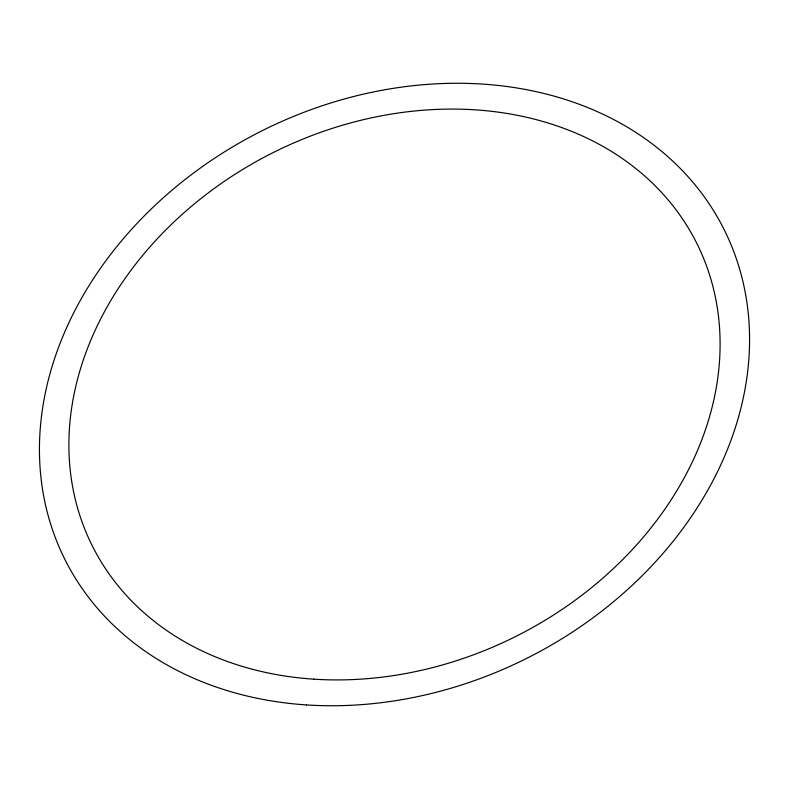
<?xml version="1.0" encoding="UTF-8"?>
<svg xmlns="http://www.w3.org/2000/svg" width="789" height="789" viewBox="0 0 789 789"><rect width="100%" height="100%" fill="white"/><g stroke="black" fill="none" stroke-linecap="round" stroke-linejoin="round"><path stroke-width="1.18" d="M306.497 704.922A368.581 295.135 -26.6 0 0 736.413 258.93A368.581 295.135 -26.6 0 0 140.6 219.648A368.581 295.135 -26.6 0 0 306.497 704.922M313.795 679.161A337.988 270.637 -26.6 0 0 708.029 270.183A337.988 270.637 -26.6 0 0 161.666 234.155A337.988 270.637 -26.6 0 0 313.795 679.161"/></g></svg>
